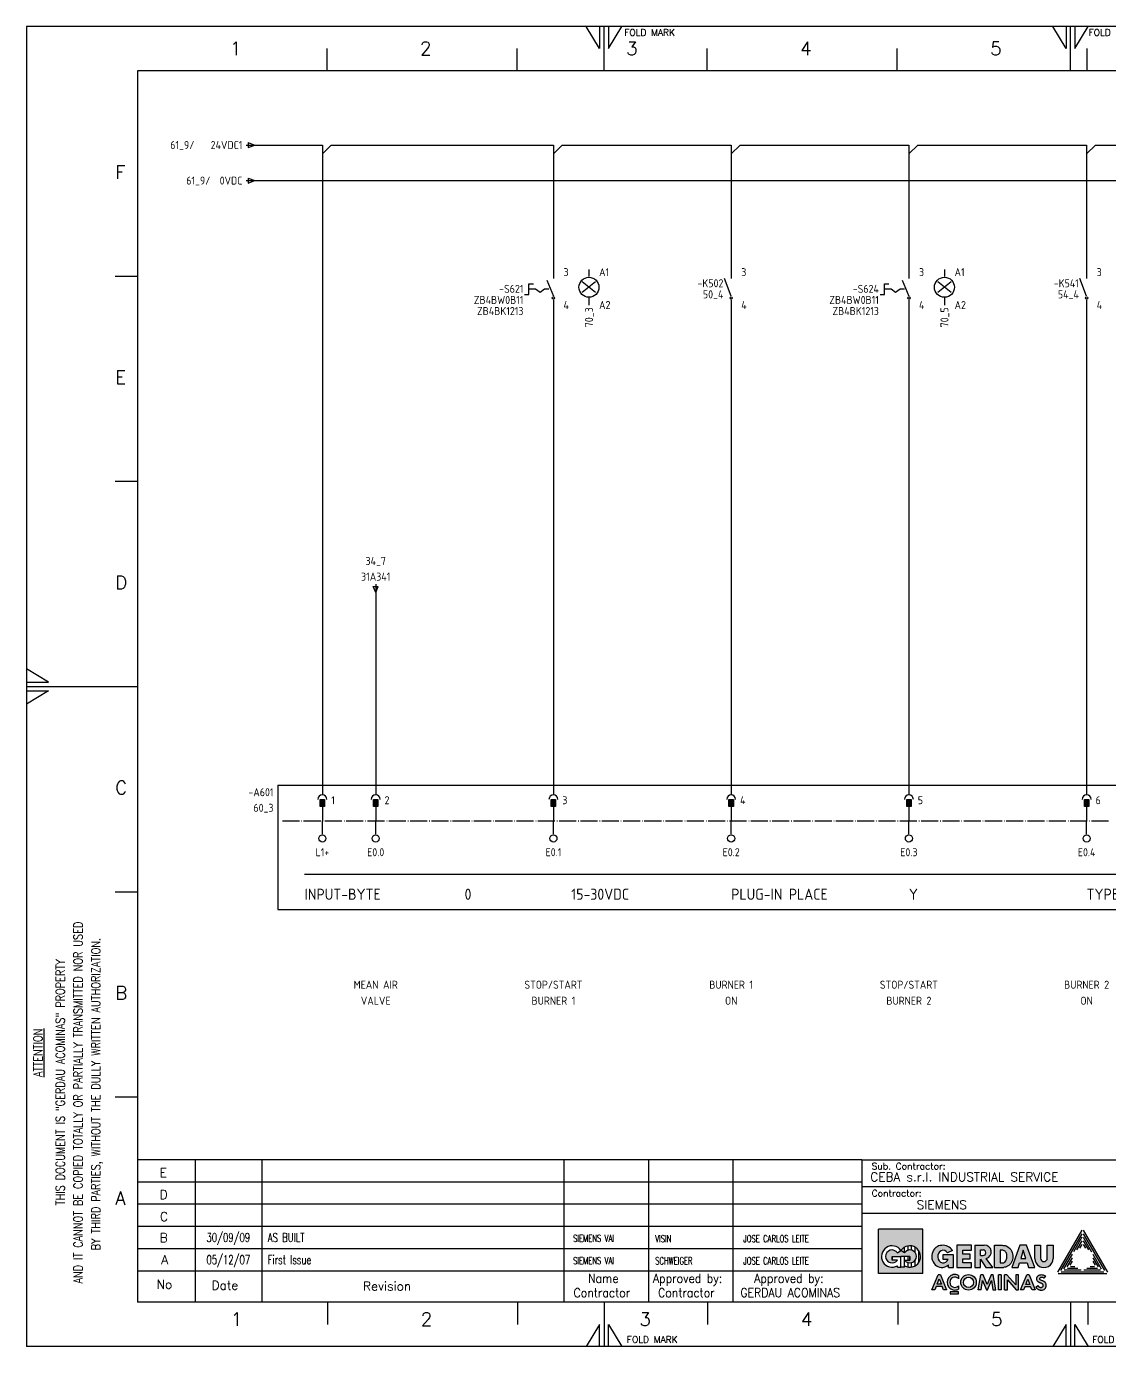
# Model space of a CAD drawing. Extents: x 520 to 940, y 6 to 303.
# Drawn here: x 520.2 to 764, y 6.5 to 303.5 of the extents above; entities that cross this region are included whole.
import ezdxf
from ezdxf.enums import TextEntityAlignment as Align

# ---------------------------------------------------------------- set-up
doc = ezdxf.new("R2010")
doc.units = 0
doc.header["$LTSCALE"] = 25
doc.header["$MEASUREMENT"] = 0
doc.linetypes.add('EPLANLINE7', pattern=[0])
doc.layers.get('0').update_dxf_attribs({"linetype": 'CONTINUOUS'})
for name, color, linetype in [('AUTOCONNECTING', 2, 'CONTINUOUS'), ('DESIG_', 3, 'CONTINUOUS'), ('FORM_1', 7, 'CONTINUOUS'), ('FORM_2', 4, 'CONTINUOUS'), ('FORM_3', 6, 'CONTINUOUS'), ('FORM_4', 1, 'CONTINUOUS'), ('MORSETTI', 7, 'CONTINUOUS'), ('RIF_', 7, 'CONTINUOUS'), ('SEF', 5, 'CONTINUOUS'), ('SIMBOLO', 4, 'CONTINUOUS'), ('TESTI', 7, 'CONTINUOUS'), ('TESTO', 5, 'CONTINUOUS')]:
    doc.layers.add(name, color=color, linetype=linetype)
doc.styles.add('ROMANS', font='romans.shx', dxfattribs={"width": 0.7, "oblique": 10, "height": 4})
doc.styles.get("Standard").update_dxf_attribs({"font": 'isocp.shx'})

# ---------------------------------------------------------------- blocks, each defined once
blk = doc.blocks.new('Format A3')
at = {"layer": 'FORM_1'}
h = blk.add_hatch(color=256, dxfattribs=at)
edge = h.paths.add_edge_path()
edge.add_line((217.87, 22.79), (217.87, 17.78))
edge.add_line((217.87, 17.78), (219.92, 17.78))
edge.add_spline(control_points=[(219.92, 17.78), (220.24, 17.85), (220.98, 18), (221.84, 18.93), (222.13, 20.2), (221.81, 21.63), (220.8, 22.71), (219.89, 22.77), (219.58, 22.79)], knot_values=[0, 0, 0, 0, 0.968333, 2.238245, 3.514092, 4.752916, 6.526982, 7.43734, 7.43734, 7.43734, 7.43734], degree=3, periodic=0)
edge.add_line((219.58, 22.79), (217.87, 22.79))
edge = h.paths.add_edge_path(flags=16)
edge.add_spline(control_points=[(219.59, 21.67), (219.7, 21.66), (220.06, 21.63), (220.6, 21.16), (220.68, 20.32), (220.63, 19.48), (220.1, 18.85), (219.69, 18.84), (219.58, 18.84)], knot_values=[0, 0, 0, 0, 0.326882, 1.089251, 1.872602, 2.763575, 3.625522, 3.966209, 3.966209, 3.966209, 3.966209], degree=3, periodic=0)
edge.add_line((219.58, 18.84), (219.17, 18.84))
edge.add_line((219.17, 18.84), (219.17, 21.67))
edge.add_line((219.17, 21.67), (219.59, 21.67))
h.paths.add_polyline_path([(223.55, 22.79), (221.81, 17.78), (223.19, 17.78), (223.48, 18.84), (225.23, 18.84), (225.54, 17.78), (226.94, 17.78), (225.11, 22.79)])
h.paths.add_polyline_path([(224.33, 21.67), (224.94, 19.81), (223.79, 19.81)], flags=16)
h.paths.add_polyline_path([(228.25, 22.79), (226.96, 22.79), (226.97, 19.8, 0.995265), (231.07, 19.81), (231.07, 22.79), (229.77, 22.79), (229.77, 19.87, -1), (228.25, 19.87)])
h.paths.add_polyline_path([(215.57, 22.79), (213.43, 22.79), (213.43, 17.78), (214.72, 17.78), (214.72, 19.66), (215.93, 17.78), (217.52, 17.78), (216.02, 19.84, 0.906396)])
h.paths.add_polyline_path([(215.29, 20.49), (214.72, 20.5), (214.72, 21.75), (215.31, 21.75, -1.017604)], flags=16)
h.paths.add_polyline_path([(209.42, 22.79), (209.42, 17.78), (212.73, 17.78), (212.73, 18.83), (210.73, 18.83), (210.73, 19.76), (212.41, 19.76), (212.41, 20.8), (210.73, 20.8), (210.73, 21.67), (212.73, 21.67), (212.73, 22.79)])
edge = h.paths.add_edge_path()
edge.add_ellipse((206.05, 20.28), major_axis=(0, -2.49), ratio=0.91559, start_angle=180.5657, end_angle=401.2517)
edge.add_line((207.56, 18.41), (207.56, 17.78))
edge.add_line((207.56, 17.78), (208.68, 17.78))
edge.add_line((208.68, 17.78), (208.68, 20.66))
edge.add_line((208.68, 20.66), (206.26, 20.66))
edge.add_line((206.26, 20.66), (206.26, 19.69))
edge.add_line((206.26, 19.69), (207.49, 19.69))
edge.add_ellipse((206.34, 20.25), major_axis=(0, -1.41), ratio=0.88785, start_angle=126.9107, end_angle=426.8029, ccw=False)
edge.add_line((207.34, 21.09), (208.41, 21.6))
edge.add_arc((206.36, 20.45), 2.34, 29.2872, 98.191)
h.paths.add_polyline_path([(205.74, 16.12), (205.19, 16.12), (203.77, 12.78), (204.46, 12.78), (204.76, 13.48), (206.07, 13.48), (206.44, 12.78), (207.11, 12.79)])
h.paths.add_polyline_path([(205.46, 15.22), (205.93, 14.01), (204.97, 14.01)], flags=16)
h.paths.add_polyline_path([(209.78, 12.92), (209.78, 13.66, -2.423597), (209.78, 15.28), (209.78, 16.02, 1.652966)])
h.paths.add_polyline_path([(210.29, 14.45, 1), (213.8, 14.45, 1)])
h.paths.add_polyline_path([(213.19, 14.45, -1), (210.89, 14.45, -1)], flags=16)
h.paths.add_polyline_path([(215.31, 16.12), (214.82, 16.12), (214.22, 12.78), (214.87, 12.78), (215.21, 14.84), (216.1, 12.73), (216.28, 12.73), (217.19, 14.84), (217.49, 12.78), (218.15, 12.78), (217.6, 16.12), (217.12, 16.12), (216.2, 13.99)])
h.paths.add_polyline_path([(219.4, 16.12), (218.75, 16.12), (218.75, 12.78), (219.4, 12.78)])
h.paths.add_polyline_path([(220.16, 12.78), (220.81, 12.78), (220.81, 15.04), (222.79, 12.78), (223.3, 12.78), (223.3, 16.12), (222.65, 16.12), (222.65, 13.88), (220.68, 16.12), (220.16, 16.12)])
h.paths.add_polyline_path([(225.66, 16.12), (225.13, 16.12), (223.7, 12.77), (224.39, 12.77), (224.69, 13.47), (226, 13.47), (226.37, 12.77), (227.04, 12.77)])
h.paths.add_polyline_path([(225.39, 15.2), (225.86, 14), (224.9, 14)], flags=16)
edge = h.paths.add_edge_path()
edge.add_spline(control_points=[(229.42, 15.81), (229.38, 15.84), (229.32, 15.89), (229.21, 15.96), (229.1, 16.02), (228.95, 16.09), (228.79, 16.14), (228.58, 16.18), (228.37, 16.18), (228.14, 16.15), (227.97, 16.08), (227.8, 16), (227.66, 15.88), (227.54, 15.75), (227.47, 15.59), (227.4, 15.42), (227.39, 15.24), (227.4, 15.04), (227.44, 14.85), (227.57, 14.66), (227.73, 14.54), (227.92, 14.42), (228.08, 14.35), (228.25, 14.29), (228.42, 14.23), (228.59, 14.16), (228.73, 14.07), (228.81, 13.98), (228.85, 13.89), (228.87, 13.78), (228.86, 13.67), (228.81, 13.54), (228.72, 13.42), (228.56, 13.32), (228.37, 13.29), (228.2, 13.3), (228.07, 13.34), (227.98, 13.38), (227.9, 13.44), (227.81, 13.5), (227.72, 13.6), (227.68, 13.69), (227.64, 13.74)], knot_values=[0, 0, 0, 0, 0.129897, 0.252239, 0.381983, 0.506097, 0.749316, 0.87783, 1.167741, 1.365595, 1.552935, 1.738999, 1.918105, 2.09238, 2.269928, 2.449255, 2.632957, 2.790606, 3.065835, 3.193419, 3.483878, 3.653535, 3.853782, 4.021202, 4.182707, 4.402789, 4.570564, 4.668988, 4.759204, 4.855589, 5.007336, 5.095097, 5.270281, 5.443299, 5.63607, 5.844858, 5.950481, 6.046454, 6.146081, 6.249423, 6.351995, 6.544354, 6.544354, 6.544354, 6.544354], degree=3, periodic=0)
edge.add_line((227.64, 13.74), (227.22, 13.33))
edge.add_spline(control_points=[(227.22, 13.33), (227.25, 13.3), (227.3, 13.21), (227.44, 13.06), (227.61, 12.91), (227.84, 12.8), (228.04, 12.73), (228.25, 12.7), (228.44, 12.69), (228.72, 12.72), (228.99, 12.82), (229.25, 13.03), (229.41, 13.25), (229.53, 13.57), (229.55, 13.89), (229.48, 14.23), (229.32, 14.44), (229.15, 14.58), (228.98, 14.67), (228.78, 14.76), (228.59, 14.83), (228.39, 14.91), (228.2, 15), (228.05, 15.18), (228.07, 15.39), (228.2, 15.54), (228.35, 15.61), (228.48, 15.63), (228.66, 15.63), (228.84, 15.57), (228.98, 15.46), (229.05, 15.4), (229.08, 15.37)], knot_values=[0, 0, 0, 0, 0.131114, 0.305389, 0.623258, 0.772631, 1.083491, 1.243018, 1.425854, 1.654083, 2.072988, 2.274716, 2.662927, 2.870188, 3.280959, 3.591243, 3.888658, 4.0589, 4.248032, 4.476436, 4.699919, 4.85554, 5.137678, 5.317889, 5.513624, 5.728226, 5.888869, 5.979085, 6.142909, 6.403998, 6.552706, 6.676571, 6.676571, 6.676571, 6.676571], degree=3, periodic=0)
edge.add_line((229.08, 15.37), (229.42, 15.81))
h.paths.add_polyline_path([(207.88, 12.33), (207.88, 11.83), (209.78, 11.83), (209.79, 12.33)])
h.paths.add_polyline_path([(201.77, 26.45), (191.77, 26.45), (191.77, 16.45), (201.77, 16.45)])
h.paths.add_polyline_path([(197.64, 18.19), (197.64, 17.87), (196.84, 17.87), (196.04, 17.87), (196.04, 18.19, -2.312045), (196.84, 21.6, -2.312045)], flags=16)
h.paths.add_polyline_path([(197.64, 19.43), (198.44, 19.43), (198.44, 20.27), (196.84, 20.27), (194.84, 20.27), (194.84, 19.43), (196.04, 19.43, -3.248328), (196.05, 21.08), (196.84, 21.6), (197.62, 21.08, -3.248328)], flags=0)
for p, q in [((0, 297), (0, 0)), ((420, 297), (0, 297)), ((129, 292), (126, 297)), ((129, 297), (129, 292)), ((130, 287), (130, 297)), ((131, 297), (131, 292)), ((131, 292), (134, 297)), ((234, 292), (231, 297)), ((234, 297), (234, 292)), ((235, 287), (235, 297)), ((236, 292), (239, 297)), ((236, 297), (236, 292)), ((67.59, 292), (67.59, 287)), ((110.37, 292), (110.37, 287)), ((153.15, 292), (153.15, 287)), ((195.93, 292), (195.93, 287)), ((238.7, 292), (238.7, 287)), ((20, 240.83), (25, 240.83)), ((20, 194.66), (25, 194.66)), ((5, 149.5), (0, 152.5)), ((0, 149.5), (5, 149.5)), ((0, 148.5), (25, 148.5)), ((0, 147.5), (5, 147.5)), ((5, 147.5), (0, 144.5)), ((20, 102.33), (25, 102.33)), ((20, 56.17), (25, 56.17)), ((37.97, 42), (37.97, 17)), ((52.97, 42), (52.97, 17)), ((120.99, 42), (120.99, 17)), ((140, 42), (140, 17)), ((159.01, 42), (159.01, 17)), ((188.01, 37), (25, 37)), ((188.01, 36), (298, 36)), ((188.01, 32), (25, 32)), ((188.01, 27), (25, 27)), ((191.77, 16.45), (191.77, 26.45)), ((201.77, 26.45), (191.77, 26.45)), ((201.77, 16.45), (201.77, 26.45)), ((237.53, 26.19), (232.06, 16.71)), ((237.53, 25.39), (232.76, 17.12)), ((237.53, 24.59), (235.65, 21.33)), ((237.53, 23.79), (236.34, 21.73)), ((237.83, 26.19), (243.31, 16.71)), ((237.83, 25.39), (242.62, 17.11)), ((237.83, 24.59), (239.72, 21.33)), ((237.83, 23.79), (239.03, 21.73)), ((188.01, 22), (25, 22)), ((196.04, 21.07), (196.84, 21.6)), ((197.64, 21.07), (196.84, 21.6)), ((197.64, 21.07), (197.64, 22.35)), ((198.44, 21.68), (198.44, 22.64)), ((199.24, 21.68), (199.24, 22.64)), ((200.04, 21.11), (200.04, 22.35)), ((200.84, 18.94), (200.84, 21.6)), ((208.41, 21.6), (207.34, 21.09)), ((209.42, 22.79), (209.42, 17.78)), ((212.73, 22.79), (209.42, 22.79)), ((210.73, 20.8), (210.73, 21.67)), ((210.73, 21.67), (212.73, 21.67)), ((212.41, 20.8), (210.73, 20.8)), ((212.41, 19.76), (212.41, 20.8)), ((212.73, 21.67), (212.73, 22.79)), ((213.43, 22.79), (213.43, 17.78)), ((213.43, 22.79), (215.57, 22.79)), ((214.72, 20.5), (214.72, 21.75)), ((214.72, 21.75), (215.31, 21.75)), ((217.87, 17.78), (217.87, 22.79)), ((217.87, 22.79), (219.58, 22.79)), ((223.55, 22.79), (221.81, 17.78)), ((225.11, 22.79), (223.55, 22.79)), ((224.33, 21.67), (223.79, 19.81)), ((224.94, 19.81), (224.33, 21.67)), ((226.94, 17.78), (225.11, 22.79)), ((226.97, 19.83), (226.96, 22.79)), ((226.96, 22.79), (228.25, 22.79)), ((228.25, 22.79), (228.25, 19.87)), ((229.77, 19.87), (229.77, 22.79)), ((229.77, 22.79), (231.07, 22.79)), ((231.07, 22.79), (231.07, 19.81)), ((237.53, 22.99), (237.04, 22.13)), ((237.83, 22.99), (238.33, 22.13)), ((194.84, 20.27), (196.84, 20.27)), ((194.84, 20.27), (196.84, 20.27)), ((194.84, 19.43), (194.84, 20.27)), ((194.84, 20.27), (194.84, 19.43)), ((196.04, 19.43), (194.84, 19.43)), ((196.04, 17.87), (196.04, 18.19)), ((196.04, 17.87), (196.84, 17.87)), ((196.84, 17.87), (196.84, 20.27)), ((198.84, 20.27), (196.84, 20.27)), ((198.84, 20.27), (196.84, 20.27)), ((197.64, 17.87), (196.84, 17.87)), ((197.64, 17.87), (197.64, 20.27)), ((197.64, 19.43), (198.84, 19.43)), ((197.64, 17.87), (197.64, 18.19)), ((198.44, 19.43), (198.44, 20.27)), ((198.44, 17.9), (198.44, 18.86)), ((198.84, 20.27), (198.84, 19.43)), ((198.84, 19.43), (198.84, 20.27)), ((199.24, 17.9), (199.24, 18.86)), ((200.04, 18.19), (200.04, 19.43)), ((208.68, 20.66), (206.26, 20.66)), ((206.26, 20.66), (206.26, 19.69)), ((206.26, 19.69), (207.49, 19.69)), ((207.56, 17.78), (207.56, 18.41)), ((208.68, 17.78), (208.68, 20.66)), ((210.73, 18.83), (210.73, 19.76)), ((210.73, 19.76), (212.41, 19.76)), ((212.73, 18.83), (210.73, 18.83)), ((212.73, 17.78), (212.73, 18.83)), ((214.72, 20.5), (215.31, 20.49)), ((214.72, 19.66), (215.93, 17.78)), ((214.72, 17.78), (214.72, 19.66)), ((217.52, 17.78), (216.02, 19.84)), ((223.19, 17.78), (223.48, 18.84)), ((223.48, 18.84), (225.23, 18.84)), ((223.79, 19.81), (224.94, 19.81)), ((225.23, 18.84), (225.54, 17.78)), ((235.33, 20.78), (233.45, 17.52)), ((235.33, 19.98), (234.14, 17.92)), ((235.33, 19.18), (234.84, 18.32)), ((234.98, 18.05), (235.98, 18.05)), ((239.39, 18.05), (240.39, 18.05)), ((240.04, 20.78), (241.92, 17.51)), ((240.04, 19.98), (241.23, 17.91)), ((240.04, 19.18), (240.54, 18.31)), ((201.77, 16.45), (191.77, 16.45)), ((203.77, 12.78), (205.19, 16.12)), ((204.97, 14.01), (205.46, 15.22)), ((205.74, 16.12), (205.19, 16.12)), ((205.46, 15.22), (205.93, 14.01)), ((205.74, 16.12), (207.11, 12.79)), ((207.56, 17.78), (208.68, 17.78)), ((209.42, 17.78), (212.73, 17.78)), ((209.78, 16.02), (209.78, 15.23)), ((213.43, 17.78), (214.72, 17.78)), ((214.22, 12.78), (214.82, 16.12)), ((215.31, 16.12), (214.82, 16.12)), ((216.2, 13.99), (215.31, 16.12)), ((215.93, 17.78), (217.52, 17.78)), ((217.12, 16.12), (216.2, 13.99)), ((217.6, 16.12), (217.12, 16.12)), ((218.15, 12.78), (217.6, 16.12)), ((217.87, 17.78), (219.92, 17.78)), ((218.75, 12.78), (218.75, 16.12)), ((219.4, 16.12), (218.75, 16.12)), ((219.4, 16.12), (219.4, 12.78)), ((220.16, 12.79), (220.16, 16.12)), ((220.68, 16.12), (220.16, 16.12)), ((222.65, 13.88), (220.68, 16.12)), ((220.81, 15.04), (222.79, 12.78)), ((220.81, 12.78), (220.81, 15.04)), ((221.81, 17.78), (223.19, 17.78)), ((222.65, 16.12), (222.65, 13.88)), ((223.3, 16.12), (222.65, 16.12)), ((223.3, 12.78), (223.3, 16.12)), ((223.7, 12.77), (225.13, 16.12)), ((224.9, 14), (225.39, 15.2)), ((225.66, 16.12), (225.13, 16.12)), ((225.39, 15.2), (225.86, 14)), ((225.54, 17.78), (226.94, 17.78)), ((225.66, 16.12), (227.04, 12.77)), ((229.08, 15.36), (229.42, 15.81)), ((232.21, 16.45), (243.16, 16.45)), ((232.9, 16.85), (242.47, 16.85)), ((233.6, 17.25), (237.37, 17.25)), ((234.29, 17.65), (236.67, 17.65)), ((238, 17.25), (241.77, 17.25)), ((238.7, 17.65), (241.08, 17.65)), ((204.46, 12.78), (203.77, 12.78)), ((204.76, 13.48), (204.46, 12.78)), ((206.07, 13.48), (204.76, 13.48)), ((205.93, 14.01), (204.97, 14.01)), ((206.44, 12.78), (206.07, 13.48)), ((207.11, 12.79), (206.44, 12.78)), ((207.88, 12.33), (207.88, 11.83)), ((209.79, 12.33), (207.88, 12.33)), ((209.78, 13.66), (209.78, 12.9)), ((209.78, 11.83), (209.79, 12.33)), ((214.87, 12.78), (214.22, 12.78)), ((214.87, 12.78), (215.21, 14.84)), ((215.21, 14.84), (216.1, 12.73)), ((216.1, 12.73), (216.28, 12.73)), ((216.28, 12.73), (217.19, 14.84)), ((217.19, 14.84), (217.49, 12.78)), ((217.49, 12.78), (218.15, 12.78)), ((219.4, 12.78), (218.75, 12.78)), ((220.16, 12.78), (220.81, 12.78)), ((222.79, 12.78), (223.3, 12.78)), ((224.39, 12.77), (223.7, 12.77)), ((224.69, 13.47), (224.39, 12.77)), ((226, 13.47), (224.69, 13.47)), ((225.86, 14), (224.9, 14)), ((226.37, 12.77), (226, 13.47)), ((227.04, 12.77), (226.37, 12.77)), ((227.22, 13.33), (227.64, 13.74)), ((67.78, 10), (67.78, 5)), ((110.55, 10), (110.55, 5)), ((130, 10), (130, 0)), ((153.33, 10), (153.33, 5)), ((196.11, 10), (196.11, 5)), ((207.88, 11.83), (209.78, 11.83)), ((235, 10), (235, 0)), ((238.89, 10), (238.89, 5)), ((129, 5), (126, 0)), ((129, 0), (129, 5)), ((131, 0), (131, 5)), ((131, 5), (134, 0)), ((234, 5), (231, 0)), ((234, 0), (234, 5)), ((236, 5), (239, 0)), ((236, 0), (236, 5)), ((420, 0), (0, 0))]:
    blk.add_line(p, q, dxfattribs=at)
blk.add_lwpolyline([(219.59, 21.67), (219.17, 21.67), (219.17, 18.84), (219.58, 18.84)], dxfattribs=at)
for radius in [1.75, 1.15]:
    blk.add_circle((212.04, 14.45), radius, dxfattribs=at)
for centre, radius, start, end in [((194.84, 20.27), 2.4, 33.5573, 300), ((194.84, 20.27), 1.46, 33.5573, 325.1132), ((198.84, 20.27), 2.4, 240, 146.4427), ((198.84, 20.27), 1.46, 214.8868, 146.4427), ((206.36, 20.45), 2.34, 29.2872, 98.191), ((215.31, 21.12), 0.633, 270, 90), ((215.65, 21.29), 1.5, 284.2434, 92.9996), ((229.02, 19.82), 2.05, 179.8525, 0.1475), ((229.01, 19.87), 0.761, 180, 0), ((208.97, 14.47), 1.75, 62.3456, 297.6544), ((208.97, 14.47), 1.15, 44.8431, 315.1569)]:
    blk.add_arc(centre, radius, start, end, dxfattribs=at)
for centre, major_axis, ratio, start_param, end_param in [((206.05, 20.28), (0, -2.49), 0.91559, 3.151467, 7.003163), ((206.34, 20.25), (0, -1.41), 0.88785, 2.21501, 7.449115)]:
    blk.add_ellipse(centre, major_axis=major_axis, ratio=ratio, start_param=start_param, end_param=end_param, dxfattribs=at)
for points in [[(219.58, 22.79), (220.48, 22.65), (221.76, 21.42), (222.04, 20.21), (221.73, 18.97), (220.84, 18.07), (219.92, 17.78)], [(219.58, 18.84), (219.91, 18.87), (220.52, 19.48), (220.66, 20.37), (220.5, 21.13), (219.91, 21.62), (219.59, 21.67)], [(227.22, 13.33), (227.3, 13.23), (227.41, 13.09), (227.66, 12.89), (227.79, 12.82), (228.09, 12.73), (228.24, 12.7), (228.43, 12.7), (228.65, 12.72), (229.04, 12.87), (229.2, 13), (229.43, 13.31), (229.5, 13.51), (229.53, 13.92), (229.46, 14.22), (229.28, 14.46), (229.15, 14.57), (228.99, 14.66), (228.78, 14.76), (228.57, 14.84), (228.43, 14.9), (228.18, 15.03), (228.07, 15.18), (228.09, 15.37), (228.22, 15.54), (228.37, 15.61), (228.46, 15.63), (228.62, 15.63), (228.87, 15.54), (228.99, 15.45), (229.08, 15.37)], [(227.64, 13.74), (227.75, 13.58), (227.81, 13.5), (227.9, 13.44), (227.98, 13.38), (228.07, 13.35), (228.17, 13.31), (228.38, 13.3), (228.56, 13.33), (228.71, 13.43), (228.82, 13.57), (228.85, 13.65), (228.86, 13.8), (228.84, 13.89), (228.8, 13.98), (228.74, 14.05), (228.6, 14.15), (228.4, 14.23), (228.25, 14.29), (228.09, 14.35), (227.91, 14.43), (227.76, 14.52), (227.54, 14.71), (227.47, 14.81), (227.4, 15.08), (227.39, 15.24), (227.41, 15.42), (227.47, 15.59), (227.55, 15.75), (227.66, 15.88), (227.8, 15.99), (227.97, 16.08), (228.14, 16.14), (228.34, 16.17), (228.63, 16.17), (228.75, 16.14), (228.99, 16.07), (229.1, 16.02), (229.21, 15.96), (229.31, 15.89), (229.42, 15.81)]]:
    blk.add_spline(points, degree=3, dxfattribs=at)
at = {"layer": 'FORM_3'}
for p, q in [((25, 287), (25, 10)), ((410, 287), (25, 287)), ((410, 10), (25, 10))]:
    blk.add_line(p, q, dxfattribs=at)
at = {"layer": 'FORM_4'}
for p, q in [((188.01, 42), (25, 42)), ((188.01, 42), (188.01, 10)), ((188.01, 42), (410, 42)), ((188.01, 30), (298, 30)), ((188.01, 17), (25, 17)), ((37.97, 17), (37.97, 10)), ((52.97, 17), (52.97, 10)), ((120.99, 17), (120.99, 10)), ((140, 17), (140, 10)), ((159.01, 17), (159.01, 10))]:
    blk.add_line(p, q, dxfattribs=at)
at = {"layer": 'FORM_1', "style": 'ROMANS'}
for p in [(134.55, 294.88), (239.05, 294.88), (135.13, 0.84), (239.88, 0.84)]:
    blk.add_text('FOLD MARK', height=1.5, dxfattribs=at).set_placement(p)
at = {"layer": 'FORM_2', "style": 'ROMANS', "width": 0.8}
for s, p in [('AND IT CANNOT BE COPIED TOTALLY OR PARTIALLY TRANSMITTED NOR USED', (12.63, 14.2)), ('BY THIRD PARTIES, WITHOUT THE DULLY WRITTEN AUTHORIZATION.', (16.63, 21.66)), ('THIS DOCUMENT IS "GERDAU ACOMINAS" PROPERTY', (8.63, 31.78)), ('%%UATTENTION', (3.61, 60.63))]:
    blk.add_text(s, height=2, rotation=90, dxfattribs=at).set_placement(p)
at = {"layer": 'FORM_2', "style": 'ROMANS'}
for s, height, p in [('E', 2, (30, 38.12)), ('Sub. Contractor:', 1.5, (190.24, 39.84)), ('D', 2, (30, 33.18)), ('Contractor:', 1.5, (190.24, 33.75)), ('C', 2, (30.07, 28.24)), ('B', 2, (30.02, 23.5)), ('A', 2, (30.36, 18.57)), ('No', 2, (29.31, 13.01)), ('Date', 2, (41.68, 12.8)), ('Revision', 2, (75.79, 12.6))]:
    blk.add_text(s, height=height, dxfattribs=at).set_placement(p)
at = {"layer": 'FORM_2', "style": 'ROMANS', "width": 0.9}
for s, p in [('Name', (126.4, 14.35)), ('Approved by:', (141.02, 14.35)), ('Approved by:', (163.81, 14.35)), ('Contractor ', (123.16, 11.12)), ('Contractor ', (142.17, 11.12)), ('GERDAU ACOMINAS', (160.68, 11.14))]:
    blk.add_text(s, height=2, dxfattribs=at).set_placement(p)
at = {"layer": 'FORM_2', "style": 'ROMANS', "flags": 4}
for tag, p in [('21', (189.91, 37.18)), ('18', (189.91, 30.89))]:
    blk.add_attdef(tag, p, '', height=2, dxfattribs=at)
at = {"layer": 'FORM_2', "color": 4, "style": 'ROMANS', "width": 0.8, "flags": 4}
for tag, p in [('22', (251.5, 37)), ('19', (251.5, 30.8)), ('24', (278.73, 22.67))]:
    blk.add_attdef(tag, p, '', height=2, dxfattribs=at)
at = {"layer": 'FORM_2', "style": 'ROMANS', "flags": 4}
for tag, p, height, width in [('23', (276.41, 37.01), 2, 0.8), ('20', (276.22, 30.68), 2, 0.8), ('14', (248.25, 23), 1.5, 0.9), ('15', (264.49, 22.98), 1.5, 0.8), ('16', (248.25, 13), 1.5, 0.9), ('17', (264.49, 12.98), 1.5, 0.8)]:
    blk.add_attdef(tag, p, '', height=height, dxfattribs=dict(at, width=width))
at = {"layer": 'FORM_4', "style": 'ROMANS'}
for s, p in [('1', (45.81, 290.56)), ('2', (88.59, 290.56)), ('3', (135, 290.56)), ('4', (174.14, 290.56)), ('5', (216.92, 290.56)), ('F', (20.01, 262.73)), ('E', (20.01, 216.57)), ('D', (20.01, 170.4)), ('C', (20.01, 124.24)), ('B', (20.01, 78.07)), ('A', (20.01, 31.9)), ('1', (45.99, 4.65)), ('2', (88.77, 4.65)), ('3', (137.98, 4.65)), ('4', (174.32, 4.65)), ('5', (217.1, 4.65))]:
    blk.add_text(s, height=3, dxfattribs=at).set_placement(p)
at = {"layer": 'FORM_4', "color": 1, "style": 'ROMANS', "oblique": 10, "width": 0.8, "flags": 4}
for tag, p in [('11', (300.77, 34.39)), ('12', (300.77, 29.5)), ('13', (300.77, 24.62))]:
    blk.add_attdef(tag, p, '', height=2.5, dxfattribs=at)
at = {"layer": 'FORM_4', "color": 1, "style": 'ROMANS', "flags": 2}
blk.add_attdef('25', (279.66, 12.25), '', height=5, dxfattribs=at)
at = {"layer": 'FORM_4', "style": 'ROMANS', "width": 1.25, "flags": 4}
for tag, p in [('1', (303.88, 13.92)), ('3', (312.28, 13.92)), ('5', (324.88, 13.92)), ('7', (346.28, 13.92)), ('10', (395.28, 13.92))]:
    blk.add_attdef(tag, p, '', height=3.5, dxfattribs=at)
for tag, p in [('2', (310.18, 13.92)), ('4', (322.78, 13.92)), ('6', (339.78, 13.92)), ('9', (387.98, 13.92))]:
    blk.add_attdef(tag, text='', height=3.5, dxfattribs=at).set_placement(p, align=Align.CENTER)
at = {"layer": 'FORM_4', "color": 1, "style": 'ROMANS', "width": 1.25, "flags": 4}
blk.add_attdef('8', (368.28, 13.92), '', height=3.5, dxfattribs=at)
blk = doc.blocks.new('SO284')
at = {"layer": 'TESTI', "color": 2, "linetype": 'EPLANLINE7'}
for p, q in [((-1.175, 0), (0.675, 0)), ((-0.675, 0.575), (0.8, 0)), ((-0.675, 0.575), (-0.675, -0.575)), ((-0.675, -0.575), (0.8, 0))]:
    blk.add_line(p, q, dxfattribs=at)
blk = doc.blocks.new('SO269')
at = {"layer": 'TESTI', "color": 2, "linetype": 'EPLANLINE7'}
for p, q in [((-2, 0), (0, 0)), ((0, 0), (0, -2)), ((0, -2), (2, 0))]:
    blk.add_line(p, q, dxfattribs=at)
blk = doc.blocks.new('31_0_IEC_WUPI')
at = {"layer": 'TESTI', "color": 3, "linetype": 'EPLANLINE7'}
for p, q in [((0, 4), (0, 2)), ((-0.5, 0.8), (0.5, 0.8)), ((-0.5, -0.8), (-0.5, 0.8)), ((0.5, 0.8), (0.5, -0.8)), ((0.5, -0.8), (-0.5, -0.8))]:
    blk.add_line(p, q, dxfattribs=at)
blk.add_arc((0, 0.8), 1, 0, 180, dxfattribs=at)
blk.add_solid([(-0.5, -0.8), (0.5, -0.8), (-0.5, 0.8), (0.5, 0.8)], dxfattribs=at)
blk = doc.blocks.new('SO303')
at = {"layer": 'TESTI', "color": 2, "linetype": 'EPLANLINE7'}
blk.add_line((0, 1), (0, 4), dxfattribs=at)
blk.add_circle((0, 0), 0.8, dxfattribs=at)
blk = doc.blocks.new('SO286')
at = {"layer": 'SIMBOLO', "color": 2, "linetype": 'EPLANLINE7'}
for p, q in [((0, -0.675), (-0.575, 0.675)), ((-0.575, 0.675), (0.575, 0.675)), ((0, 1.175), (0, -0.575)), ((0, -0.675), (0.575, 0.675))]:
    blk.add_line(p, q, dxfattribs=at)
blk = doc.blocks.new('37_0_IEC_WUPI')
at = {"layer": 'TESTI', "color": 3, "linetype": 'EPLANLINE7'}
for p, q in [((0, 4), (0, 2)), ((-5.5, -1.6), (-5.5, 0.8)), ((-5.5, 0.8), (-4.5, 0.8)), ((-1.5, 1.6), (0, -2)), ((-6.5, -1.6), (-5.5, -1.6)), ((-4, -0.4), (-5.5, -0.4)), ((-3, -1.2), (-4, -0.4)), ((-2, -0.4), (-3, -1.2)), ((-1, -0.4), (-2, -0.4)), ((0, -2.8), (0, -4))]:
    blk.add_line(p, q, dxfattribs=at)
blk.add_circle((0, -2.4), 0.25, dxfattribs=at)
blk = doc.blocks.new('46_0_IEC_WUPI')
at = {"layer": 'TESTI', "color": 3, "linetype": 'EPLANLINE7'}
for p, q in [((0, 4), (0, 2.4)), ((1.5, 1.2), (-1.5, -1.2)), ((1.5, -1.2), (-1.5, 1.2)), ((0, -2.4), (0, -4))]:
    blk.add_line(p, q, dxfattribs=at)
blk.add_circle((0, 0), 2.25, dxfattribs=at)
blk = doc.blocks.new('1_0_IEC_WUPI')
at = {"layer": 'SIMBOLO', "color": 3, "linetype": 'EPLANLINE7'}
for p, q in [((0, 4), (0, 2)), ((0, -2), (-1.5, 2)), ((0, -2.8), (0, -4))]:
    blk.add_line(p, q, dxfattribs=at)
blk.add_circle((0, -2.4), 0.25, dxfattribs=at)

msp = doc.modelspace()

# ---------------------------------------------------------------- linework, layer by layer
at = {"layer": 'AUTOCONNECTING', "color": 2, "linetype": 'EPLANLINE7'}
for p, q in [((570.79, 276.77), (584.79, 276.77)), ((588.79, 276.77), (636.79, 276.77)), ((640.79, 276.77), (676.79, 276.77)), ((680.79, 276.77), (716.79, 276.77)), ((720.79, 276.77), (756.79, 276.77)), ((760.79, 276.77), (796.79, 276.77)), ((586.79, 274.77), (586.79, 132.77)), ((638.79, 274.77), (638.79, 248.77)), ((678.79, 274.77), (678.79, 248.77)), ((718.79, 274.77), (718.79, 248.77)), ((758.79, 274.77), (758.79, 248.77)), ((570.79, 268.77), (902.79, 268.77)), ((638.79, 240.77), (638.79, 132.77)), ((678.79, 240.77), (678.79, 132.77)), ((718.79, 240.77), (718.79, 132.77)), ((758.79, 240.77), (758.79, 132.77)), ((598.79, 176.77), (598.79, 132.77)), ((586.79, 128.77), (586.79, 124.77)), ((598.79, 128.77), (598.79, 124.77)), ((638.79, 128.77), (638.79, 124.77)), ((678.79, 128.77), (678.79, 124.77)), ((718.79, 128.77), (718.79, 124.77)), ((758.79, 128.77), (758.79, 124.77))]:
    msp.add_line(p, q, dxfattribs=at)
at = {"layer": 'SIMBOLO', "color": 1, "linetype": 'EPLANLINE7'}
for p, q in [((576.79, 132.77), (576.79, 104.77)), ((576.79, 132.77), (900.79, 132.77)), ((576.79, 104.77), (900.79, 104.77))]:
    msp.add_line(p, q, dxfattribs=at)
at = {"layer": 'TESTI', "color": 1, "linetype": 'EPLANLINE7'}
for p, q in [((577.79, 124.77), (581.61, 124.77)), ((582.09, 124.77), (582.19, 124.77)), ((582.56, 124.77), (586.41, 124.77)), ((586.89, 124.77), (586.99, 124.77)), ((587.36, 124.77), (591.19, 124.77)), ((591.66, 124.77), (591.76, 124.77)), ((592.16, 124.77), (595.99, 124.77)), ((596.46, 124.77), (596.56, 124.77)), ((596.94, 124.77), (600.79, 124.77)), ((601.26, 124.77), (601.36, 124.77)), ((601.74, 124.77), (605.56, 124.77)), ((606.04, 124.77), (606.14, 124.77)), ((606.54, 124.77), (610.36, 124.77)), ((610.84, 124.77), (610.94, 124.77)), ((611.31, 124.77), (615.16, 124.77)), ((615.64, 124.77), (615.74, 124.77)), ((616.11, 124.77), (619.94, 124.77)), ((620.44, 124.77), (620.51, 124.77)), ((620.91, 124.77), (624.74, 124.77)), ((625.21, 124.77), (625.31, 124.77)), ((625.69, 124.77), (629.54, 124.77)), ((630.01, 124.77), (630.11, 124.77)), ((630.49, 124.77), (634.31, 124.77)), ((634.81, 124.77), (634.89, 124.77)), ((635.29, 124.77), (639.11, 124.77)), ((639.59, 124.77), (639.69, 124.77)), ((640.06, 124.77), (643.91, 124.77)), ((644.39, 124.77), (644.49, 124.77)), ((644.86, 124.77), (648.71, 124.77)), ((649.19, 124.77), (649.29, 124.77)), ((649.66, 124.77), (653.49, 124.77)), ((653.96, 124.77), (654.06, 124.77)), ((654.46, 124.77), (658.29, 124.77)), ((658.76, 124.77), (658.86, 124.77)), ((659.24, 124.77), (663.09, 124.77)), ((663.56, 124.77), (663.66, 124.77)), ((664.04, 124.77), (667.86, 124.77)), ((668.34, 124.77), (668.44, 124.77)), ((668.84, 124.77), (672.66, 124.77)), ((673.14, 124.77), (673.24, 124.77)), ((673.61, 124.77), (677.46, 124.77)), ((677.94, 124.77), (678.04, 124.77)), ((678.41, 124.77), (682.24, 124.77)), ((682.74, 124.77), (682.81, 124.77)), ((683.21, 124.77), (687.04, 124.77)), ((687.51, 124.77), (687.61, 124.77)), ((687.99, 124.77), (691.84, 124.77)), ((692.31, 124.77), (692.41, 124.77)), ((692.79, 124.77), (696.61, 124.77)), ((697.11, 124.77), (697.19, 124.77)), ((697.59, 124.77), (701.41, 124.77)), ((701.89, 124.77), (701.99, 124.77)), ((702.36, 124.77), (706.21, 124.77)), ((706.69, 124.77), (706.79, 124.77)), ((707.16, 124.77), (710.99, 124.77)), ((711.49, 124.77), (711.56, 124.77)), ((711.96, 124.77), (715.79, 124.77)), ((716.26, 124.77), (716.36, 124.77)), ((716.76, 124.77), (720.59, 124.77)), ((721.06, 124.77), (721.16, 124.77)), ((721.54, 124.77), (725.39, 124.77)), ((725.86, 124.77), (725.96, 124.77)), ((726.34, 124.77), (730.16, 124.77)), ((730.64, 124.77), (730.74, 124.77)), ((731.14, 124.77), (734.96, 124.77)), ((735.44, 124.77), (735.54, 124.77)), ((735.91, 124.77), (739.76, 124.77)), ((740.24, 124.77), (740.34, 124.77)), ((740.71, 124.77), (744.54, 124.77)), ((745.01, 124.77), (745.11, 124.77)), ((745.51, 124.77), (749.34, 124.77)), ((749.81, 124.77), (749.91, 124.77)), ((750.29, 124.77), (754.14, 124.77)), ((754.61, 124.77), (754.71, 124.77)), ((755.09, 124.77), (758.91, 124.77)), ((759.41, 124.77), (759.49, 124.77)), ((759.89, 124.77), (763.71, 124.77))]:
    msp.add_line(p, q, dxfattribs=at)
at = {"layer": 'TESTI', "color": 0, "linetype": 'EPLANLINE7'}
msp.add_line((582.79, 112.77), (838.79, 112.77), dxfattribs=at)

# ---------------------------------------------------------------- block references
ref = msp.add_blockref('Format A3', (520.17, 6.46))
ref.add_attrib('18', '       SIEMENS', (710.09, 37.35), dxfattribs={"layer": 'FORM_2', "height": 2, "style": 'ROMANS'})
ref.add_attrib('21', 'CEBA s.r.I. INDUSTRIAL SERVICE', (710.09, 43.63), dxfattribs={"layer": 'FORM_2', "height": 2, "style": 'ROMANS'})
at = {"layer": 'SIMBOLO'}
for name, p in [('SO284', (570.79, 276.77)), ('SO269', (586.79, 276.77)), ('SO269', (638.79, 276.77)), ('SO269', (678.79, 276.77)), ('SO269', (718.79, 276.77)), ('SO269', (758.79, 276.77)), ('SO284', (570.79, 268.77)), ('SO286', (598.79, 176.77)), ('SO303', (586.79, 120.77)), ('SO303', (598.79, 120.77)), ('SO303', (638.79, 120.77)), ('SO303', (678.79, 120.77)), ('SO303', (718.79, 120.77)), ('SO303', (758.79, 120.77))]:
    msp.add_blockref(name, p, dxfattribs=at)
ref = msp.add_blockref('37_0_IEC_WUPI', (638.79, 244.77), dxfattribs=at)
ref.add_attrib('SEF_1', '-S621', dxfattribs={"layer": 'SEF', "color": 2, "height": 1.8, "width": 1.000667, "flags": 2}).set_placement((632.04, 243.52), align=Align.RIGHT)
ref.add_attrib('DESIGN._1', '3', (641.06, 247.27), dxfattribs={"layer": 'DESIG_', "color": 2, "height": 1.8, "width": 1.000667, "flags": 2})
ref.add_attrib('DESIGN._2', '4', (641.06, 239.87), dxfattribs={"layer": 'DESIG_', "color": 2, "height": 1.8, "width": 1.000667, "flags": 2})
ref = msp.add_blockref('46_0_IEC_WUPI', (646.79, 244.77), dxfattribs=at)
ref.add_attrib('DESIGN._1', 'A1', (649.06, 247.27), dxfattribs={"layer": 'DESIG_', "color": 2, "height": 1.8, "width": 1.000667, "flags": 2})
ref.add_attrib('DESIGN._2', 'A2', (649.06, 239.87), dxfattribs={"layer": 'DESIG_', "color": 2, "height": 1.8, "width": 1.000667, "flags": 2})
ref = msp.add_blockref('1_0_IEC_WUPI', (678.79, 244.77), dxfattribs=at)
ref.add_attrib('SEF_1', '-K502', dxfattribs={"layer": 'SEF', "color": 2, "height": 1.8, "width": 1.000667, "flags": 2}).set_placement((677.04, 244.77), align=Align.RIGHT)
ref.add_attrib('DESIGN._1', '3', (681.06, 247.27), dxfattribs={"layer": 'DESIG_', "color": 2, "height": 1.8, "width": 1.000667, "flags": 2})
ref.add_attrib('DESIGN._2', '4', (681.06, 239.87), dxfattribs={"layer": 'DESIG_', "color": 2, "height": 1.8, "width": 1.000667, "flags": 2})
ref = msp.add_blockref('37_0_IEC_WUPI', (718.79, 244.77), dxfattribs=at)
ref.add_attrib('SEF_1', '-S624', dxfattribs={"layer": 'SEF', "color": 2, "height": 1.8, "width": 1.000667, "flags": 2}).set_placement((712.04, 243.52), align=Align.RIGHT)
ref.add_attrib('DESIGN._1', '3', (721.06, 247.27), dxfattribs={"layer": 'DESIG_', "color": 2, "height": 1.8, "width": 1.000667, "flags": 2})
ref.add_attrib('DESIGN._2', '4', (721.06, 239.87), dxfattribs={"layer": 'DESIG_', "color": 2, "height": 1.8, "width": 1.000667, "flags": 2})
ref = msp.add_blockref('46_0_IEC_WUPI', (726.79, 244.77), dxfattribs=at)
ref.add_attrib('DESIGN._1', 'A1', (729.06, 247.27), dxfattribs={"layer": 'DESIG_', "color": 2, "height": 1.8, "width": 1.000667, "flags": 2})
ref.add_attrib('DESIGN._2', 'A2', (729.06, 239.87), dxfattribs={"layer": 'DESIG_', "color": 2, "height": 1.8, "width": 1.000667, "flags": 2})
ref = msp.add_blockref('1_0_IEC_WUPI', (758.79, 244.77), dxfattribs=at)
ref.add_attrib('SEF_1', '-K541', dxfattribs={"layer": 'SEF', "color": 2, "height": 1.8, "width": 1.000667, "flags": 2}).set_placement((757.04, 244.77), align=Align.RIGHT)
ref.add_attrib('DESIGN._1', '3', (761.06, 247.27), dxfattribs={"layer": 'DESIG_', "color": 2, "height": 1.8, "width": 1.000667, "flags": 2})
ref.add_attrib('DESIGN._2', '4', (761.06, 239.87), dxfattribs={"layer": 'DESIG_', "color": 2, "height": 1.8, "width": 1.000667, "flags": 2})
ref = msp.add_blockref('31_0_IEC_WUPI', (586.79, 128.77), dxfattribs=at)
ref.add_attrib('DESIGN._1', '1', (588.79, 128.47), dxfattribs={"layer": 'MORSETTI', "color": 2, "height": 1.8, "width": 1.000667, "flags": 2})
ref = msp.add_blockref('31_0_IEC_WUPI', (598.79, 128.77), dxfattribs=at)
ref.add_attrib('DESIGN._1', '2', (600.79, 128.47), dxfattribs={"layer": 'MORSETTI', "color": 2, "height": 1.8, "width": 1.000667, "flags": 2})
ref = msp.add_blockref('31_0_IEC_WUPI', (638.79, 128.77), dxfattribs=at)
ref.add_attrib('DESIGN._1', '3', (640.79, 128.47), dxfattribs={"layer": 'MORSETTI', "color": 2, "height": 1.8, "width": 1.000667, "flags": 2})
ref = msp.add_blockref('31_0_IEC_WUPI', (678.79, 128.77), dxfattribs=at)
ref.add_attrib('DESIGN._1', '4', (680.79, 128.47), dxfattribs={"layer": 'MORSETTI', "color": 2, "height": 1.8, "width": 1.000667, "flags": 2})
ref = msp.add_blockref('31_0_IEC_WUPI', (718.79, 128.77), dxfattribs=at)
ref.add_attrib('DESIGN._1', '5', (720.79, 128.47), dxfattribs={"layer": 'MORSETTI', "color": 2, "height": 1.8, "width": 1.000667, "flags": 2})
ref = msp.add_blockref('31_0_IEC_WUPI', (758.79, 128.77), dxfattribs=at)
ref.add_attrib('DESIGN._1', '6', (760.79, 128.47), dxfattribs={"layer": 'MORSETTI', "color": 2, "height": 1.8, "width": 1.000667, "flags": 2})

# ---------------------------------------------------------------- texts
at = {"layer": 'FORM_2', "style": 'ROMANS', "width": 0.7}
for s, p in [('30/09/09', (565.62, 30.86)), ('05/12/07', (565.62, 25.86))]:
    msp.add_text(s, height=2, dxfattribs=at).set_placement(p, align=Align.MIDDLE)
for s, height, p in [('AS BUILT', 2, (574.5, 29.99)), ('SIEMENS VAI', 1.6, (643.21, 29.99)), ('VISIN', 1.6, (661.69, 29.95)), ('JOSE CARLOS LEITE', 1.6, (681.53, 29.95)), ('First Issue', 2, (574.5, 24.99)), ('SIEMENS VAI', 1.6, (643.21, 24.99)), ('SCHWEIGER', 1.6, (661.69, 24.95)), ('JOSE CARLOS LEITE', 1.6, (681.53, 24.95))]:
    msp.add_text(s, height=height, dxfattribs=at).set_placement(p)
at = {"layer": 'RIF_', "color": 2, "width": 1.000667}
for s, p in [('61_9/', (557.99, 275.87)), ('61_9/', (561.59, 267.87)), ('50_4', (677.04, 242.27)), ('54_4', (757.04, 242.27))]:
    msp.add_text(s, height=1.8, dxfattribs=at).set_placement(p, align=Align.RIGHT)
for s, p in [('70_3', (647.69, 240.27)), ('70_5', (727.69, 240.27))]:
    msp.add_text(s, height=1.8, rotation=90, dxfattribs=at).set_placement(p, align=Align.RIGHT)
msp.add_text('34_7', height=1.8, dxfattribs=at).set_placement((598.79, 182.3), align=Align.CENTER)
at = {"layer": 'TESTI', "color": 2, "width": 1.000667}
for s, p in [('ZB4BW0B11', (632.04, 241.02)), ('ZB4BW0B11', (712.04, 241.02)), ('ZB4BK1213', (632.04, 238.52)), ('ZB4BK1213', (712.04, 238.52)), ('-A601', (575.79, 130.27)), ('60_3', (575.79, 126.77))]:
    msp.add_text(s, height=1.8, dxfattribs=at).set_placement(p, align=Align.RIGHT)
at = {"layer": 'TESTO', "color": 2, "width": 1.000667}
for s, p in [('24VDC1', (568.79, 275.87)), ('0VDC', (568.79, 267.87))]:
    msp.add_text(s, height=1.8, dxfattribs=at).set_placement(p, align=Align.RIGHT)
for s, p in [('31A341', (598.79, 178.77)), ('L1+', (586.79, 116.77)), ('E0.0', (598.79, 116.77)), ('E0.1', (638.79, 116.77)), ('E0.2', (678.79, 116.77)), ('E0.3', (718.79, 116.77)), ('E0.4', (758.79, 116.77)), ('MEAN AIR', (598.79, 86.97)), ('STOP/START', (638.79, 86.97)), ('BURNER 1', (678.79, 86.97)), ('STOP/START', (718.79, 86.97)), ('BURNER 2', (758.79, 86.97)), ('VALVE', (598.79, 83.37)), ('BURNER 1', (638.79, 83.37)), ('ON', (678.79, 83.37)), ('BURNER 2', (718.79, 83.37)), ('ON', (758.79, 83.37))]:
    msp.add_text(s, height=1.8, dxfattribs=at).set_placement(p, align=Align.CENTER)
at = {"layer": 'TESTO', "color": 3, "width": 1.0032}
for s, p in [('INPUT-BYTE', (582.79, 106.97)), ('0', (618.79, 106.97)), ('15-30VDC', (642.79, 106.97)), ('PLUG-IN PLACE', (678.79, 106.97)), ('Y', (718.79, 106.97)), ('TYPE 6ES7', (758.79, 106.97))]:
    msp.add_text(s, height=2.5, dxfattribs=at).set_placement(p)

doc.saveas('drawing.dxf')
